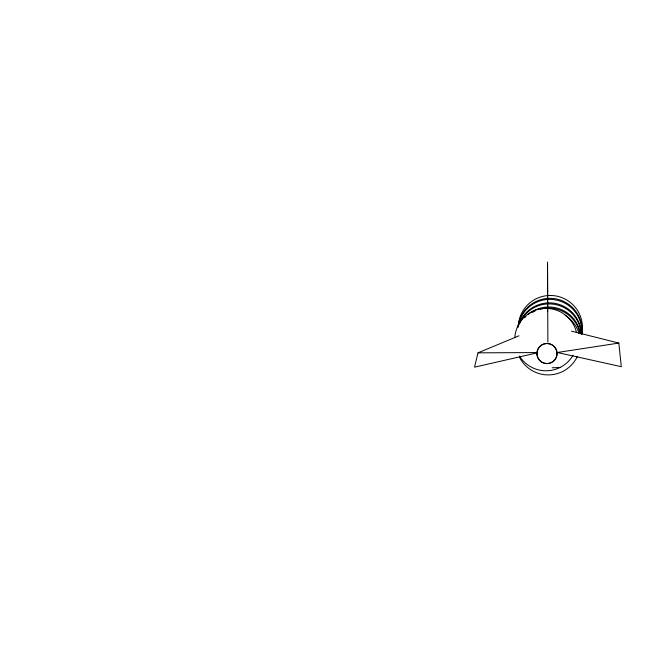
<?xml version="1.0" encoding="UTF-8"?>
<svg xmlns="http://www.w3.org/2000/svg" width="654" height="654" viewBox="0 0 654 654"><rect width="100%" height="100%" fill="white"/><g stroke="black" fill="none" stroke-linecap="round" stroke-linejoin="round"><path stroke-width="0.98" d="M519.047 335.788L477.976 352.841L474.542 367.164L536.533 353.005M618.839 343.08L557.306 352.498L621.3 366.69L618.839 343.08L571.531 331.169M552.213 367.769L560.282 367.491M477.976 352.841L535.479 352.571M547.872 342.148L547.529 262.066L547.635 311.68M573.084 355.22A31.278 31.196 -3.9 0 1 519.431 356.021M514.821 337.505A31.278 31.196 -3.9 0 1 576.501 332.543M518.328 325.659A32.071 32.038 7.9 0 1 554.518 295.747A32.071 32.038 7.9 0 1 581.758 333.998M532.479 312.375A32.177 32.144 7.9 0 1 534.964 311.083M540.237 309.162A32.177 32.144 7.9 0 1 580.082 333.704M524.696 317.762A32.169 32.136 7.9 0 1 525.971 316.405M528.031 314.517A32.169 32.136 7.9 0 1 580.4 333.54M519.636 323.313A32.144 32.111 7.9 0 1 581.242 334.178M518.516 325.757A32.136 32.103 7.9 0 1 581.422 334.031M518.352 324.956A32.103 32.071 7.9 0 1 554.437 299.72A32.103 32.071 7.9 0 1 581.774 334.243M517.968 327.589A32.095 32.062 7.9 0 1 553.194 298.477A32.095 32.062 7.9 0 1 581.823 334.096M577.4 356.34A32.193 32.16 7.9 0 1 519.456 357.182M565.105 315.359A32.193 32.16 7.9 0 1 579.06 333.524M542.231 362.381A10.047 10.023 -3.9 0 0 557.02 353.242A10.047 10.023 -3.9 0 0 541.692 345.034A10.072 10.047 -3.9 0 0 542.215 362.373A10.072 10.047 -3.9 0 0 557.044 353.201A10.072 10.047 -3.9 0 0 541.676 344.977A10.047 10.023 -3.9 0 0 542.231 362.381"/></g></svg>
